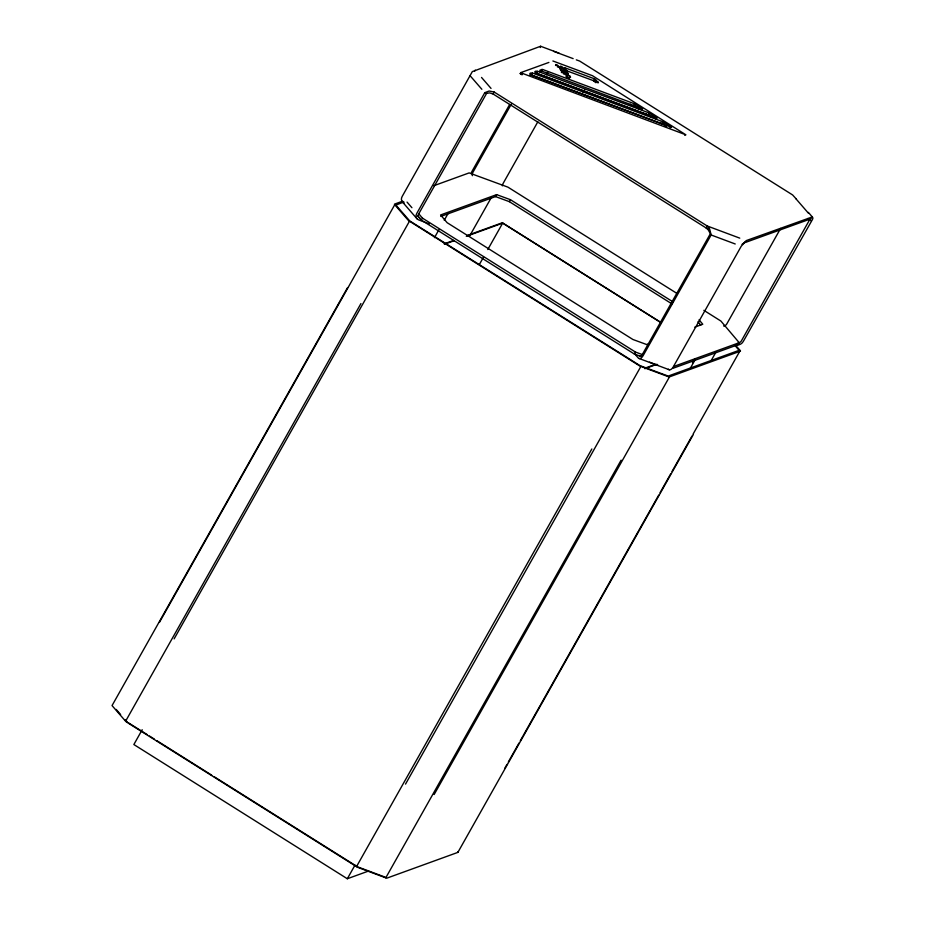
<?xml version="1.0" encoding="UTF-8"?>
<svg xmlns="http://www.w3.org/2000/svg" width="925" height="925" viewBox="0 0 925 925"><rect width="100%" height="100%" fill="white"/><g stroke="black" fill="none" stroke-linecap="round" stroke-linejoin="round"><path stroke-width="1.39" d="M540.327 47.533L540.616 46.262L559.058 53.153M403.959 202.98A5.7 4.613 -40.9 0 1 402.167 196.47L472.317 71.618L540.616 46.25M520.856 72.647L520.301 73.618L520.925 72.566L548.895 62.426M347.569 287.606L112.226 705.266A2.925 0.694 29.4 0 0 112.341 705.925L125.592 721.222A2.925 0.694 29.4 0 0 127.06 722.39L356.495 866.644A2.925 0.694 29.4 0 0 358.461 867.638L385.76 877.837A2.925 0.694 29.4 0 0 387.066 878.068L457.887 852.376L693.23 434.715M159.412 622.398L394.744 204.737A2.925 0.694 29.4 0 1 394.628 204.067L402.653 201.164M474.652 71.109L475.207 70.138M125.592 721.222L360.935 303.562M174.131 638.863L409.474 221.202A2.925 0.694 29.4 0 1 408.006 220.023L394.744 204.737M634.723 353.905L638.227 357.952A5.7 3.053 -69.5 0 0 643.129 355.651L711.128 234.985L709.602 228.799L707.151 225.954L494.204 92.061L489.128 91.02L484.792 92.673L416.805 213.351A5.7 4.613 -40.9 0 0 418.586 219.861L429.165 223.815M735.225 243.98L711.128 234.985L708.192 229.851L706.053 227.908L493.106 94.015L489.637 92.893L486.619 93.356L418.62 214.033A3.388 2.74 -40.9 0 0 419.684 217.907M641.013 356.449L634.319 353.998L421.372 220.104L422.471 218.15L418.805 213.814M493.106 94.015L494.204 92.061M142.196 729.721L133.859 744.532L347.326 878.75L368.647 871.015M520.301 73.618L520.925 72.566M521.064 72.994L520.509 73.965L520.902 72.797L685.899 134.83L592.486 75.711L552.884 60.981M521.087 74.428L521.631 73.445L521.469 74.659L522.024 73.688L522.428 74.705M434.461 237.667L439.017 229.573M444.254 220.277L448.452 212.831M509.675 104.467L472.143 171.09A5.7 3.053 -69.5 0 0 471.264 173.125M511.271 104.236L473.022 172.119A3.388 1.815 -69.5 0 0 472.34 175.692M531.089 74.613L532.627 73.098L663.468 121.996L671.573 127.326L531.008 74.925L529.805 75.341M532.014 72.983C526.892 72.52 532.361 77.272 532.442 73.422M536.095 72.797L537.633 71.283L649.015 112.908L657.12 118.238L536.014 73.11L535.089 73.422M537.009 71.167C531.898 70.705 537.367 75.457 537.448 71.607M541.102 70.982L542.64 69.468L634.562 103.82L642.69 109.057L539.784 70.358L542.015 69.352M542.455 69.791L541.541 71.422L539.818 71.711M546.444 74.717L547.773 72.358M555.543 65.49L555.856 64.519L557.451 65.108L560.284 68.381L555.913 64.843M557.44 66.982L557.798 66.334M559.775 67.074C561.567 62.992 568.759 76.208 560.145 66.427M559.856 68.704L560.226 68.057M561.302 69.225L562.03 67.918M561.406 72.647L561.914 71.075M469.692 235.921L491.383 197.418M563.822 68.982L564.759 67.722L594.567 78.856L598.417 82.487L565.082 70.207M564.4 68.774L564.77 68.115M564.088 70.288L564.458 69.629M563.811 71.942C566.146 67.953 571.858 79.076 564.25 71.167M563.371 73.838L564.111 72.532C555.37 63.86 563.776 75.642 567.927 75.746L566.597 77.781M564.712 73.306L565.082 72.659M440.82 216.427L495.522 196.586L496.632 194.632L510.438 199.696L673.03 301.92M537.853 121.776L503.154 183.37A3.388 1.815 -69.5 0 0 502.391 185.844M565.614 73.549L566.146 72.659M567.915 71.757L564.377 67.999M567.823 74.59L568.193 73.942M569.176 77.931L570.089 76.301L564.111 72.532M495.522 196.586L509.328 201.65L510.438 199.696M479.289 264.631L483.544 257.092M487.787 249.542L502.668 223.133L660.843 322.582M583.143 92.419L584.6 89.829M593.653 80.487L594.567 78.856M595.908 82.753L595.145 81.862L596.058 80.232M597.932 82.938L598.302 82.279M633.648 105.45L634.562 103.82M635.186 106.745L634.388 106.236L635.313 104.618M641.141 109.601L641.881 108.294M648.101 114.538L649.015 112.908M651.246 116.839L648.853 115.324L649.766 113.706M655.594 118.689L656.334 117.382M662.554 123.626L663.468 121.996M666.497 126.424L663.306 124.412L664.219 122.782M670.047 127.777L670.787 126.471M684.801 135.385L685.171 134.726M634.319 353.998L635.429 352.043L642.112 354.495M706.607 226.926L707.151 225.954L739.769 238.141M710.238 233.956L642.239 354.633A3.388 1.815 -69.5 0 1 639.325 355.998M347.326 878.75L354.969 865.176M356.495 866.644L591.838 448.983M405.532 784.099L640.875 366.439L668.174 376.637A2.925 0.694 29.4 0 0 669.48 376.868L740.301 351.188A2.925 0.694 29.4 0 0 740.185 350.517L736.867 346.702M735.999 344.667A5.7 4.613 -40.9 0 0 743.226 341.533L812.462 219.514L812.913 218.219L812.173 216.982L746.29 240.581L741.249 246.235L673.261 366.913A5.7 3.053 -69.5 0 1 668.359 369.214M385.76 877.837L621.103 460.176M434.137 794.529L669.48 376.868M742.012 244.42L745.735 241.552M692.49 362.924L694.617 359.143M690.351 368.208L695.311 359.409M780.596 228.44L726.772 323.97A3.388 2.74 -40.9 0 1 723.628 326.005M710.839 361.166L715.915 352.159M739.214 342.712L738.115 344.667L673.122 368.243L674.221 366.288L739.214 342.712L720.887 321.044L703.856 310.326M810.786 218.358L811.618 216.878M504.842 768.189L506.969 764.408M508.357 761.946L519.018 743.029M520.289 740.752L522.556 736.739M523.099 735.768L540.281 705.278M540.663 704.596L552.329 683.899M552.607 683.402L559.637 670.937M560.134 670.058L601.238 597.099M601.782 596.128L638.319 531.297M638.817 530.418L650.263 510.103M650.865 509.028L658.692 495.141M660.08 492.678L670.718 473.808M672.036 471.461L691.981 436.068M693.114 434.056L740.185 350.517M433.929 185.682L469.137 172.906L507.941 187.151L677.077 293.502M403.924 201.962L395.888 205.073L409.706 220.89L640.065 365.664L668.197 376.07L739.075 350.344L734.82 345.291M496.632 194.632L440.589 214.958L447.11 222.671L632.931 339.498L646.737 344.562L649.408 343.603M444.127 243.865L453.608 240.431M467.137 235.517L502.333 222.752L661.329 322.709M444.763 244.142L454.187 240.72M466.304 236.326L502.668 223.133M745.192 242.535L810.878 218.809L809.398 220.173L741.399 340.851A3.388 2.74 -40.9 0 1 738.254 342.886M694.768 327.138L702.769 324.236L699.046 319.83M645.777 367.861L655.212 364.438M644.829 368.705L657.016 364.288M567.927 75.746C561.984 76.868 572.841 79.157 570.089 76.301M576.31 59.847L579.663 61.062L792.621 194.955L796.101 198.817M553.578 51.314L573.142 58.622M536.535 73.237L648.853 115.324M531.528 75.052L663.306 124.412M484.792 92.673L486.619 93.356M811.225 220.855L807.93 218.485M706.053 227.908L708.666 228.88M649.523 362.172L658.311 365.456M639.268 358.553L669.399 369.803M357.871 866.956L385.17 877.154M593.468 80.81L595.145 81.862M633.463 105.774L634.388 106.236M357.408 866.748L214.161 776.711M635.984 107.242L636.782 107.751M637.579 108.248L638.377 108.745M659.987 122.401L662.416 123.938M630.249 104.19L632.688 105.727M644.933 113.417L647.373 114.954M659.606 122.643L662.057 124.181M566.505 76.694L568.991 78.255M509.328 201.65L671.92 303.886M422.471 218.15L635.429 352.043M409.474 221.202L638.909 365.444A2.925 0.694 29.4 0 0 640.875 366.439M128.725 723.003L147.04 734.508M149.48 736.046L154.359 739.11M156.799 740.647L211.721 775.173M127.511 722.228L125.048 719.638M808.381 212.403L812.589 217.259M795.789 198.609L808.45 213.224M481.532 77.446L491.036 88.407M470.166 75.804L481.867 89.297M407.046 202.101L411.926 207.72M402.444 201.962L417.071 218.843M116.203 709.44L120.62 714.539M697.947 321.784L700.745 325.091M417.707 215.779L421.372 220.104M457.771 851.717A2.925 0.694 29.4 0 1 457.887 852.376"/></g></svg>
